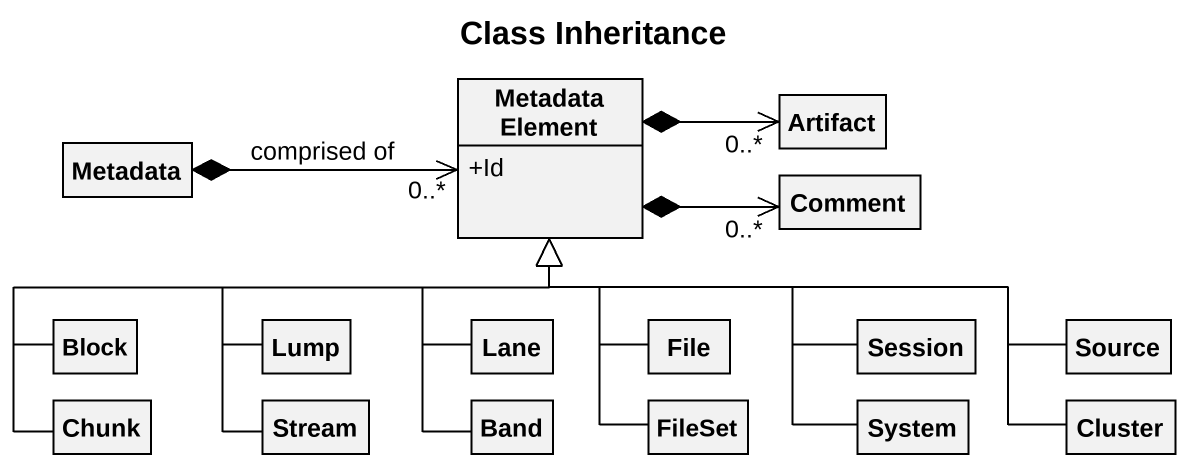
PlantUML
@startuml
title Class Inheritance
hide circle
hide empty members
skinparam classAttributeIconSize 0
class "Metadata Element" as Metadata_Element {
  +Id
}
class "Artifact" as Artifact_
class Metadata
class Comment
class Block
class Lump
class Lane
class "File" as File_
class Session
class Source
class Chunk
class Stream
class Band
class FileSet
class System
class Cluster
Metadata_Element *-right-> "0..*" Artifact_
Metadata_Element *-right-> "0..*" Comment
Metadata *-right-> "0..*" Metadata_Element : comprised of
Block -right-|> Metadata_Element
Lump -up-|> Metadata_Element
Lane -up-|> Metadata_Element
File_ -up-|> Metadata_Element
Session -left-|> Metadata_Element
Source -left-|> Metadata_Element
Chunk -up-|> Metadata_Element
Stream -up-|> Metadata_Element
Band -up-|> Metadata_Element
FileSet -up-|> Metadata_Element
System -up-|> Metadata_Element
Cluster -left-|> Metadata_Element
@enduml
